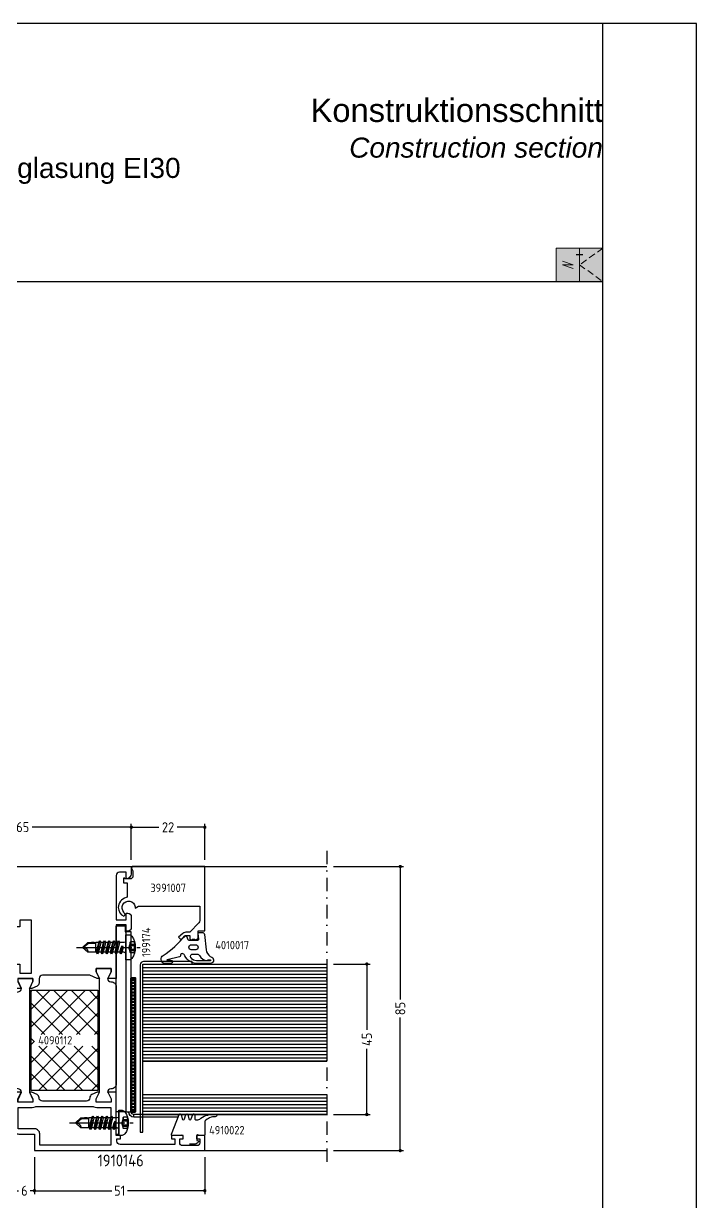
# Model space of a CAD drawing. Header units: millimetres. Extents: x 415 to 4125, y 1522 to 2116.
# Drawn here: x 2983.2 to 3184.6, y 1763.4 to 2115.9 of the extents above; entities that cross this region are included whole.
import ezdxf

# ---------------------------------------------------------------- set-up
doc = ezdxf.new("R2010")
doc.units = ezdxf.units.MM
for name, pattern in [('ACDINTGL', [3, 2, -1]), ('AM_ISO02W050', [7.5, 6, -1.5]), ('AM_ISO08W050', [18, 12, -1.5, 3, -1.5]), ('DASHDOT', [8, 4, -2, 0, -2])]:
    doc.linetypes.add(name, pattern=pattern)
for name, color, linetype in [('04TXT', 2, 'Continuous'), ('AM_1', 2, 'Continuous'), ('AM_3', 6, 'AM_ISO02W050'), ('AM_7', 4, 'AM_ISO08W050'), ('CENTER', 7, 'Continuous'), ('DUENN', 7, 'Continuous'), ('GLAS', 7, 'Continuous'), ('PROFILE', 7, 'Continuous'), ('TEXT', 7, 'Continuous'), ('THICKNESS2', 7, 'Continuous'), ('WBC-GER-ENG', 7, 'Continuous')]:
    doc.layers.add(name, color=color, linetype=linetype)
for name, color, linetype, lineweight in [('AM_0', 7, 'Continuous', 50), ('AM_5', 3, 'Continuous', 25), ('AM_C', 2, 'Continuous', 50), ('CHide4', 10, 'ACDINTGL', 13), ('Cont2', 2, 'Continuous', 25), ('Cont3', 70, 'Continuous', 18), ('Cont4', 10, 'Continuous', 13)]:
    doc.layers.add(name, color=color, linetype=linetype, lineweight=lineweight)
doc.layers.add('BOUND_EXT', color=30, linetype='Continuous', plot=False)
doc.layers.add('BOUND_INT', color=30, linetype='Continuous', plot=False)
doc.styles.add('HBS_DIMTEXTSTYLE', font='isocp.shx')
doc.styles.get("Standard").update_dxf_attribs({"font": 'ISOCP.SHX'})
doc.styles.add('SWISS', font='swiss.ttf')
doc.styles.add('SWISSB', font='swissb.ttf')
doc.dimstyles.new('HBS_Cata_1-1', dxfattribs={"dimtxt": 3, "dimasz": 1, "dimexe": 1, "dimexo": 2, "dimgap": 1, "dimtad": 0, "dimtoh": 1, "dimdec": 1, "dimdsep": 46, "dimtxsty": 'HBS_DIMTEXTSTYLE', "dimblk": 'DOT', "dimcen": 0, "dimclrd": 256, "dimclre": 256, "dimclrt": 2, "dimadec": 0, "dimazin": 2, "dimtp": 0.1, "dimtm": 0.1, "dimtfac": 0.7, "dimtdec": 1, "dimtmove": 0, "dimatfit": 3, "dimldrblk": 'NONE', "dimfxl": 1, "dimlwd": -1, "dimlwe": -1, "dimarcsym": 1})

# ---------------------------------------------------------------- blocks, each defined once
blk = doc.blocks.new('WI1910146_255_255')
at = {"linetype": 'Continuous'}
for points, format in [([(-60.200001, 39.999999), (-60.200001, 33.39921, 0.422452), (-59.171957, 32.399604, -0.301742), (-58.233547, 31.8138), (-57.5, 30.199997), (-57.5, 30.199997), (-57.5, 29.549999), (-59.5, 30.549999), (-60.5, 30.549999), (-60.5, 26.049999), (-59.5, 26.049999), (-57.5, 27.049999), (-57.5, 24.5), (-60.5, 24.5), (-60.5, 22.4), (-61.497578, 22.350848), (-61.7, 24.4), (-68.647152, 24.4), (-68.938461, 22.747906), (-69.523681, 22.722354), (-70, 24.5), (-70, 26), (-70.1, 26.373205), (-70.1, 31), (-75, 31), (-75, 82), (-70.5, 82), (-70.5, 79.5), (-71.5, 79.5), (-71.5, 80.5), (-72.7, 80.5, 0.414214), (-73.5, 79.7), (-73.5, 75.3, 0.414214), (-72.7, 74.5), (-71.5, 74.5), (-71.5, 75.5), (-70.5, 75.5), (-70.5, 72), (-71.5, 72), (-71.5, 73), (-73.2, 73), (-73.2, 56.7, 0.414214), (-72.2, 55.7), (-71.5, 55.7), (-71.5, 56.8), (-70.5, 56.8), (-70.5, 55.5), (-57.5, 55.5), (-57.5, 52.950001), (-59.5, 53.950001), (-60.5, 53.950001), (-60.5, 49.450001), (-59.5, 49.450001), (-57.5, 50.450001), (-57.5, 49.8), (-58.233547, 48.186197, -0.301742), (-59.171957, 47.600394, 0.422452), (-60.200001, 46.600787), (-60.200001, 39.999999)], "xyb"), ([(-22.5, 40.5), (-22.5, 33.4, -0.414214), (-23.5, 32.4), (-23.5, 32.4), (-24.856087, 32.4, 0.294108), (-25.766453, 31.813803), (-26.5, 30.2), (-26.5, 29.549999), (-24.5, 30.549999), (-23.5, 30.549999), (-23.5, 26.049999), (-24.5, 26.049999), (-26.5, 27.049999), (-26.5, 24.5), (-23.9, 24.5), (-23.9, 23.9), (-24.6, 23.2), (-24.6, 16.5), (-21.158694, 16.5), (-21, 17.4), (-21, 18.3), (-22.8, 18.3), (-22.8, 22), (-21, 22), (-21, 25.1), (-19.2, 25.1), (-19.2, 26.6), (-21.9, 26.6), (-21.9, 30.1), (-6, 30.1), (-6, 26.6), (-8, 26.6), (-8, 25.1), (-5.904762, 25.1), (-7.142857, 22), (-5.2, 22), (-5.2, 18.3), (-7, 18.3), (-7, 17.4), (-6.841306, 16.5), (-1.758694, 16.5), (-1.6, 17.4), (-1.6, 18.3), (-3.6, 18.3), (-3.6, 22), (-2.956922, 24.4), (5.5, 24.4), (5.5, 23.1), (6.5, 23.1), (6.5, 24.4), (8.2, 24.4), (8.2, 4), (6.5, 4), (6.5, 4.8), (5.5, 4.8), (5.5, 2.813553, 0.153102), (5.67903, 2.242582), (6.135444, 1.586328), (6.5, 1.7), (6.5, 2.5), (7.7, 2.5, -0.414214), (8.5, 1.7), (8.5, -2.7, -0.414214), (7.7, -3.5), (6.5, -3.5), (6.5, -2.7), (6.135444, -2.586328), (5.67903, -3.242582, 0.153102), (5.5, -3.813553), (5.5, -5), (7.5, -5, 0.414214), (10, -2.5), (10, 60), (8.104163, 60, 0.198912), (6.689949, 59.414214), (6.287868, 59.012132), (6.5, 58.5), (8.3, 58.5), (8.3, 56.5, -0.414214), (7.3, 55.5), (-5.9, 55.5), (-5.9, 58.5), (-4, 58.5), (-4, 59, 0.414214), (-5, 60), (-8.3, 60, 0.414214), (-9.3, 59), (-9.3, 58.5), (-7.4, 58.5), (-7.4, 55.5), (-23.5, 55.5), (-23.5, 52.950001), (-21.5, 53.950001), (-20.5, 53.950001), (-20.5, 49.450001), (-21.5, 49.450001), (-23.5, 50.450001), (-23.5, 49.8), (-22.5, 47.6), (-22.5, 40.5)], "xyb"), ([(-61.800001, 40), (-61.800001, 48.33091, 0.112281), (-61.898361, 48.763398, -0.112281), (-62.1, 49.65), (-62.1, 49.65), (-62.1, 53.9), (-73.4, 53.9), (-73.4, 32.6), (-70, 32.6, -0.414214), (-68.5, 31.1), (-68.5, 26.1), (-62.1, 26.1), (-62.1, 30.35, -0.112281), (-61.898361, 31.236601, 0.112281), (-61.800001, 31.66909), (-61.800001, 40)], "xyb"), ([(-20.9, 39.700305, 0, 0, 0), (-20.9, 47.600611, 0, 0, 0.407087), (-18.9, 49.650001, 0, 0, 0), (-18.9, 53.9, 0, 0, 0), (8.4, 53.9, 0, 0, 0), (8.4, 26.1, 0, 0, 0), (-4.3, 26.1, 0, 0, 0), (-4.3, 30.8, 0, 0, 0.414214), (-5.3, 31.8, 0, 0, 0), (-20.9, 31.8, 0, 0, 0), (-20.9, 31.8, 0, 0, 0), (-20.9, 39.700305, 0.1, 0.1, 0)], "xyseb")]:
    blk.add_lwpolyline(points, format=format, dxfattribs=at)
at = {"color": 7, "linetype": 'Continuous'}
for points, format in [([(-36.890581, 50.500001), (-23.5, 50.500001), (-23.5, 50.450217), (-21.5, 49.450001), (-20.5, 49.450001), (-20.5, 53.950001), (-21.5, 53.950001), (-23.5, 52.949785), (-23.5, 52.900001, -0.414214), (-24.5, 53.900001), (-24.5, 54.000001, 0.414214), (-26, 55.500001), (-55, 55.500001, 0.414214), (-56.5, 54.000001), (-56.5, 53.900001, -0.414214), (-57.5, 52.900001), (-57.5, 52.900001), (-57.5, 52.949785), (-59.5, 53.950001), (-60.5, 53.950001), (-60.5, 49.450001), (-59.5, 49.450001), (-57.5, 50.450217), (-57.5, 50.500001), (-36.890581, 50.500001)], "xyb"), ([(-48.3, 53.000001, 0, 0, 0), (-48.3, 51.200001, 0, 0, 0), (-55, 51.200001, 0, 0, 0), (-55, 54.800001, 0, 0, 0), (-55, 54.800001, 0, 0, 0), (-48.3, 54.800001, 0, 0, 0), (-48.3, 53.000001, 0.1, 0.1, 0)], "xyseb"), ([(-47.6, 53.000001, 0, 0, 0), (-47.6, 54.800001, 0, 0, 0), (-47.6, 54.800001, 0, 0, 0), (-40.85, 54.800001, 0, 0, 0), (-40.85, 53.000001, 0.1, 0.1, 0)], "xyseb"), ([(-40.85, 53.000001, 0, 0, 0), (-40.85, 51.200001, 0, 0, 0), (-47.6, 51.200001, 0, 0, 0), (-47.6, 53.000001, 0.1, 0.1, 0)], "xyseb"), ([(-40.15, 53.000001, 0, 0, 0), (-40.15, 54.800001, 0, 0, 0), (-40.15, 54.800001, 0, 0, 0), (-33.4, 54.800001, 0, 0, 0), (-33.4, 53.000001, 0.1, 0.1, 0)], "xyseb"), ([(-36.775, 51.200001, 0, 0, 0), (-40.15, 51.200001, 0, 0, 0), (-40.15, 53.000001, 0.1, 0.1, 0)], "xyseb"), ([(-33.4, 53.000001, 0, 0, 0), (-33.4, 51.200001, 0, 0, 0), (-36.775, 51.200001, 0.1, 0.1, 0)], "xyseb"), ([(-32.7, 53.000001, 0, 0, 0), (-32.7, 54.800001, 0, 0, 0), (-32.7, 54.800001, 0, 0, 0), (-26, 54.800001, 0, 0, 0), (-26, 51.200001, 0, 0, 0), (-32.7, 51.200001, 0, 0, 0), (-32.7, 53.000001, 0.1, 0.1, 0)], "xyseb"), ([(-38.693452, 29.499999), (-57.5, 29.499999), (-59.7, 30.499999), (-60.5, 30.499999), (-60.5, 26.099999), (-59.7, 26.099999), (-57.5, 27.099999), (-57.5, 27.099999), (-57.5, 27.099999), (-57.5, 27.099999, -0.414214), (-56.5, 26.099999), (-56.5, 26.012063, 0.253968), (-55.816959, 24.754057), (-52.5, 22.599999), (-52.5, 16.336889, 0.401683), (-51.064437, 14.838273), (-29.285916, 13.901845, 0.149146), (-28.15591, 14.194163, 0.187946), (-25.519256, 17.662575, 0.925943), (-26.45403, 18.009419, -0.278071), (-30.512115, 15.25577, -1.195217), (-31.8, 15.745995), (-31.8, 22.405177), (-28.183041, 24.754057, 0.253968), (-27.5, 26.012063), (-27.5, 26.099999, -0.414214), (-26.5, 27.099999), (-24.3, 26.099999), (-23.5, 26.099999), (-23.5, 30.499999), (-24.3, 30.499999), (-26.5, 29.499999), (-38.693452, 29.499999)], "xyb"), ([(-49, 26.299999, 0, 0, 0), (-49, 23.799999, 0, 0, 0), (-53.062583, 23.799999, 0, 0, 0), (-55, 25.058172, 0, 0, 0), (-55, 25.058172, 0, 0, 0), (-55, 28.799999, 0, 0, 0), (-49, 28.799999, 0, 0, 0), (-49, 26.299999, 0.1, 0.1, 0)], "xyseb"), ([(-48.3, 26.299999, 0, 0, 0), (-48.3, 28.799999, 0, 0, 0), (-48.3, 28.799999, 0, 0, 0), (-42.35, 28.799999, 0, 0, 0), (-42.35, 26.299999, 0.1, 0.1, 0)], "xyseb"), ([(-41.65, 26.299999, 0, 0, 0), (-41.65, 28.799999, 0, 0, 0), (-38.675, 28.799999, 0.1, 0.1, 0)], "xyseb"), ([(-38.675, 28.799999, 0, 0, 0), (-35.7, 28.799999, 0, 0, 0), (-35.7, 26.299999, 0.1, 0.1, 0)], "xyseb"), ([(-35, 26.299999, 0, 0, 0), (-35, 28.799999, 0, 0, 0), (-29, 28.799999, 0, 0, 0), (-29, 25.058172, 0, 0, 0), (-29, 25.058172, 0, 0, 0), (-30.937417, 23.799999, 0, 0, 0), (-35, 23.799999, 0, 0, 0), (-35, 26.299999, 0.1, 0.1, 0)], "xyseb"), ([(-45.325, 23.799999, 0, 0, 0), (-48.3, 23.799999, 0, 0, 0), (-48.3, 26.299999, 0.1, 0.1, 0)], "xyseb"), ([(-42.35, 26.299999, 0, 0, 0), (-42.35, 23.799999, 0, 0, 0), (-45.325, 23.799999, 0.1, 0.1, 0)], "xyseb"), ([(-35.7, 26.299999, 0, 0, 0), (-35.7, 23.799999, 0, 0, 0), (-41.65, 23.799999, 0, 0, 0), (-41.65, 23.799999, 0, 0, 0), (-41.65, 26.299999, 0.1, 0.1, 0)], "xyseb"), ([(-42.35, 19.132109, 0, 0, 0), (-42.35, 15.164219, 0, 0, 0), (-51.5, 15.557648, 0, 0, 0), (-51.5, 15.557648, 0, 0, 0), (-51.5, 23.099999, 0, 0, 0), (-45.137799, 23.099999, 0.1, 0.1, 0)], "xyseb"), ([(-45.137799, 23.099999, 0, 0, 0), (-42.35, 23.099999, 0, 0, 0), (-42.35, 19.132109, 0.1, 0.1, 0)], "xyseb"), ([(-41.65, 19.11706, 0, 0, 0), (-41.65, 23.099999, 0, 0, 0), (-32.5, 23.099999, 0, 0, 0), (-32.5, 14.740691, 0, 0, 0), (-32.5, 14.740691, 0, 0, 0), (-41.65, 15.13412, 0, 0, 0), (-41.65, 19.11706, 0.1, 0.1, 0)], "xyseb")]:
    blk.add_lwpolyline(points, format=format, dxfattribs=at)
blk = doc.blocks.new('WI4090112_253_253')
at = {"linetype": 'Continuous'}
for p, q in [((-15, -11.893398), (-13.106602, -10)), ((-15, -17.196699), (-7.803301, -10)), ((-15, -22.5), (-2.5, -10)), ((-1.75, -22.413691), (-14.163691, -10)), ((-1.75, -17.11039), (-8.86039, -10)), ((-1.75, -11.807089), (-3.557089, -10)), ((15, -23.253788), (1.746212, -10)), ((1.75, -11.053301), (2.803301, -10)), ((1.75, -16.356602), (8.106602, -10)), ((1.75, -21.659903), (13.409903, -10)), ((15, -17.950487), (7.049513, -10)), ((15, -12.647186), (12.352814, -10)), ((1.75, -26.963203), (15, -13.713203)), ((-1.75, -27.716991), (-15, -14.466991)), ((-15, -27.803301), (-1.75, -14.553301)), ((15, -28.557089), (1.75, -15.307089)), ((-4.770292, -30), (-15, -19.770292)), ((-11.893398, -30), (-1.75, -19.856602)), ((11.13961, -30), (1.75, -20.61039)), ((4.016504, -30), (15, -19.016504)), ((9.319805, -30), (15, -24.319805)), ((-10.073593, -30), (-15, -25.073593)), ((-6.590097, -30), (-1.75, -25.159903)), ((5.836309, -30), (1.75, -25.913691)), ((-1.286797, -30), (-0.286797, -29)), ((0.533009, -30), (-0.466991, -29)), ((14.623106, -30), (15, -29.623106))]:
    blk.add_line(p, q, dxfattribs=at)
blk.add_lwpolyline([(15, -10), (-15, -10), (-15, -30), (15, -30), (15, -10)], close=True, dxfattribs=at)
blk = doc.blocks.new('WI4910022_253_253')
at = {"linetype": 'Continuous'}
for points, format in [([(0, -7.384542), (0, -9.699781, 0.537715), (0.418, -9.975781), (6.318, -7.675781, 0.71283), (6.278, -7.109781), (4.977, -6.761781, -0.767327), (4.977, -6.037781), (6.278, -5.689781, 0.767327), (6.278, -5.109781), (4.961, -4.756781, -0.767327), (4.961, -4.075781), (6.278, -3.589781, 0.876976), (6.2, -2.999781), (5, -2.999781, -0.414214), (4.7, -2.699781), (4.7, -2.479781, -0.288751), (5.2, -1.180781, 0.150709), (6.444974, 3.166565, 1.016945), (5.644974, 3.153565, -0.221064), (4.326972, 0.049094, -0.039181), (3.703, 0.000219), (0.3, 0.000219, 0.414214), (0, -0.299781), (0, -1.615021), (0.187939, -2.131377, -0.520567), (0, -2.399781), (-1.33218, -2.399781, -0.36397), (-1.529142, -2.234511), (-1.576655, -1.965052, 0.594937), (-1.910016, -1.853511), (-2.122998, -2.052119, 0.208), (-2.6, -3.14915), (-2.6, -4.591673)], "xyb"), ([(-1.601403, -4.553482, 0, 0, 0.215574), (-1.909647, -3.76437, 0, 0, -0.717695), (-1.663439, -3.252018, 0, 0, 0), (-0.226878, -3.428405, 0, 0, -0.378866), (0.3, -4.023933, 0, 0, 0), (0.3, -4.97563, 0, 0, 0), (0.3, -4.97563, 0, 0, -0.378866), (-0.226878, -5.571158, 0, 0, 0), (-1.663439, -5.747545, 0, 0, -0.717695), (-1.909647, -5.235193, 0, 0, 0.188379), (-1.601403, -4.553482, 0.1, 0.1, 0)], "xyseb"), ([(2.565643, -4.199781, 0, 0, 0), (2.300038, -4.199781, 0, 0, -0.414214), (1.700038, -3.599781, 0, 0, 0), (1.700038, -2.399781, 0, 0, -0.414214), (2.300038, -1.799781, 0, 0, 0), (2.800038, -1.799781, 0, 0, -0.414214), (3.400038, -2.399781, 0, 0, 0), (3.400038, -3.599781, 0, 0, -0.414214), (2.800038, -4.199781, 0, 0, 0), (2.565643, -4.199781, 0.1, 0.1, 0)], "xyseb"), ([(-2.6, -4.591673, 0, 0, 0), (-2.6, -5.850413, 0, 0, 0.208), (-2.122998, -6.947444, 0, 0, 0), (-1.910016, -7.146052, 0, 0, 0.594937), (-1.576655, -7.034511, 0, 0, 0), (-1.529142, -6.765052, 0, 0, -0.36397), (-1.33218, -6.599781, 0, 0, 0), (0, -6.599781, 0, 0, -0.520567), (0.187939, -6.868186, 0, 0, 0), (0.108146, -7.087413, 0.1, 0.1, 0)], "xyseb"), ([(1.300038, -6.990217, 0, 0, 0), (1.300038, -6.299781, 0, 0, -0.414214), (1.800038, -5.799781, 0, 0, 0), (2.416841, -5.799781, 0.1, 0.1, 0)], "xyseb"), ([(2.416841, -5.799781, 0, 0, 0), (2.900038, -5.799781, 0, 0, -0.414214), (3.400038, -6.299781, 0, 0, 0), (3.400038, -6.734514, 0, 0, -0.30908), (2.763268, -7.666214, 0, 0, 0), (1.981653, -7.970932, 0, 0, -0.527791), (1.300038, -7.505083, 0, 0, 0), (1.300038, -6.990217, 0.1, 0.1, 0)], "xyseb")]:
    blk.add_lwpolyline(points, format=format, dxfattribs=at)
blk.add_lwpolyline([(0.108146, -7.087413), (0, -7.384543)], dxfattribs=at)
blk = doc.blocks.new('WI3991007_255_255')
at = {"linetype": 'Continuous'}
for points, format in [([(-11.9, 10.807476), (-11.9, 20.5), (-16.175787, 20.5, 0.201465), (-16.892938, 20.207062), (-19.6, 17.5), (-19.6, 16.714413, -0.176327), (-20.067911, 15.428837), (-21.116978, 14.178607), (-21.883023, 14.821394), (-20.6, 16.350441), (-20.6, 17.5), (-21.700001, 17.5), (-21.933519, 17.988333, 0.339409), (-21.903971, 19.20537), (-21.5, 20), (-19.2, 20), (-19.2, 22), (0, 22), (0, 0.3), (0, 0.3), (-0.45, 0.040192), (-1.24641, 0.5), (-3.2, 0.5), (-3.7, 0), (-3.7, -1.9), (-3.5, -1.9), (-3.5, -2.3), (-4.9, -2.3), (-4.9, -1.2), (-9.201613, -1.2), (-9.298438, -1.575, -0.341999), (-12.300001, -3.9, -0.274409), (-14.868874, -2.233067), (-14.473215, -1.828108), (-13.640019, -2.216633, 1.373176), (-12.04, 1.132589), (-12.483612, 1.19227), (-11.9, 2.203115), (-11.9, 10.807476)], "xyb"), ([(-10.9, 10.807476, 0, 0, 0), (-10.9, 1.965863, 0, 0, -0.213458), (-9.305004, 0, 0, 0, 0), (-5.397056, 0, 0, 0, 0), (-3.989949, 1.407107, 0, 0, -0.198912), (-3.282843, 1.7, 0, 0, 0), (-1.2, 1.7, 0, 0, 0), (-1.2, 20.8, 0, 0, 0), (-10.9, 20.8, 0, 0, 0), (-10.9, 10.807476, 0.1, 0.1, 0)], "xyseb")]:
    blk.add_lwpolyline(points, format=format, dxfattribs=at)
blk = doc.blocks.new('WI4010017_252_252')
at = {"linetype": 'Continuous'}
for points in [[(-3.47175, 2.422849, -0.240056), (-5.376381, 3.657427), (-5.644, 4.12, 0.767327), (-7.51, 3.62), (-7.51, -0.349, 0.286745), (-5.263, -3.944), (-4.861, -4.14, -0.149451), (-4.733, -4.259), (-4.577, -4.53, -0.57735), (-5.01, -5.28), (-5.132603, -5.28), (-5.173206, -5.305874, 0.158399), (-5.556307, -5.595998), (-6.371855, -9.276574, -0.113567), (-6.429677, -9.398061, -0.190093), (-6.510385, -9.193232), (-6.51, -8.11996, 1), (-7.51, -8.119601), (-7.51074, -10.181154, 0.009709), (-7.51, -10.219981, 0.587918), (-5.076012, -10.468668, -0.091591), (0.808851, -3.934984, 0.553622), (0.702606, -3.437713), (-0.302606, -3.071846, -0.315299), (-0.5, -2.789938), (-0.5, -0.1, -0.449698), (-0.164202, 0.197856), (1.464202, 0.002144, 0.449698), (1.8, 0.3), (1.8, 1.1565, 0.354573), (1.165065, 1.939286), (-3.47175, 2.422849)], [(-4.715, -0.285, 0.292811), (-5.171, 0.444, -0.290987), (-6.61, 2.708), (-6.61, 2.92), (-6.51, 2.92, 0.414214), (-6.41, 3.02), (-6.41, 3.62, 0.414214), (-6.51, 3.72), (-6.61, 3.72, 0.414214), (-6.71, 3.62), (-6.71, -0.483, 0.244698), (-5.857, -2.121), (-5.812, -2.153, 0.673804), (-4.723, -1.448), (-4.715, -0.285)], [(-1.91, -0.73, 1), (-3.41, -0.73), (-3.41, -2.03, 1), (-1.91, -2.03), (-1.91, -0.73)]]:
    blk.add_lwpolyline(points, format="xyb", close=True, dxfattribs=at)
blk = doc.blocks.new('WS4070448')
for p, q in [((45.28, 178.42), (45.28, 176.06)), ((45.28, 178.42), (48.18, 178.42)), ((48.18, 176.06), (48.18, 178.42)), ((45.28, 176.06), (46.73, 174.42)), ((46.73, 174.42), (48.18, 176.06))]:
    blk.add_line(p, q)
blk.add_lwpolyline([(50.05, 189.18, 0.314856), (43.41, 189.18, 0.244912), (42.98, 188.36), (42.98, 187.42), (50.48, 187.42), (50.48, 188.36, 0.244912), (50.05, 189.18, 0.138291)], format="xyb")
for points in [[(45.28, 186.92), (45.28, 186.21)], [(48.18, 186.92), (48.18, 185.5)], [(44.78, 185.92), (47.23, 186.35)], [(44.78, 184.52), (48.68, 185.21)], [(44.78, 183.12), (48.68, 183.81)], [(45.28, 185.63), (45.28, 185.21)], [(45.28, 185.63), (45.28, 184.81)], [(45.28, 185.63), (45.28, 184.81)], [(45.28, 184.23), (45.28, 183.41)], [(48.18, 184.92), (48.18, 184.1)], [(48.18, 183.52), (48.18, 182.7)], [(44.78, 181.72), (48.68, 182.41)], [(44.78, 180.32), (48.68, 181.01)], [(45.28, 182.83), (45.28, 182.01)], [(45.28, 181.43), (45.28, 180.61)], [(45.28, 180.03), (45.28, 179.21)], [(48.18, 182.12), (48.18, 181.3)], [(48.18, 180.72), (48.18, 179.9)], [(44.78, 178.92), (48.68, 179.61)], [(45.28, 178.63), (45.28, 178.42)], [(45.28, 177.23), (45.28, 176.41)], [(47.93, 178.42), (47.93, 176.17), (46.76, 174.78)], [(48.18, 179.32), (48.18, 178.42)], [(48.18, 177.92), (48.18, 177.1)]]:
    blk.add_lwpolyline(points)
for points in [[(44.78, 185.92), (45.28, 185.63), (46.73, 185.98), (47.23, 186.35), (46.73, 186.55), (45.28, 186.21)], [(44.78, 184.52), (45.28, 184.23), (48.18, 184.92), (48.68, 185.21), (48.18, 185.5), (45.28, 184.81)], [(44.78, 183.12), (45.28, 182.83), (48.18, 183.52), (48.68, 183.81), (48.18, 184.1), (45.28, 183.41)], [(44.78, 181.72), (45.28, 181.43), (48.18, 182.12), (48.68, 182.41), (48.18, 182.7), (45.28, 182.01)], [(44.78, 180.32), (45.28, 180.03), (48.18, 180.72), (48.68, 181.01), (48.18, 181.3), (45.28, 180.61)], [(44.78, 178.92), (45.28, 178.63), (48.18, 179.32), (48.68, 179.61), (48.18, 179.9), (45.28, 179.21)]]:
    blk.add_lwpolyline(points, close=True)
for centre, radius, start, end in [((44.78, 186.92), 0.5, 0, 90), ((48.68, 186.92), 0.5, 90, 180), ((45.27, 174.59), 1.47, 353.4244, 89.6688)]:
    blk.add_arc(centre, radius, start, end)
at = {"layer": 'AM_3'}
for p, q in [((45.76, 188.75), (45.76, 190.14)), ((46.17, 188.75), (46.17, 190.03)), ((47.29, 188.75), (47.29, 190.03)), ((47.7, 188.75), (47.7, 190.14))]:
    blk.add_line(p, q, dxfattribs=at)
for points in [[(45.08, 189.98), (45.08, 188.75)], [(45.08, 188.75), (46.73, 188.31)], [(48.38, 188.75), (46.73, 188.31)], [(48.38, 189.98), (48.38, 188.75)]]:
    blk.add_lwpolyline(points, dxfattribs=at)
for centre, radius, start, end in [((45.14, 191.26), 1.28, 267.2848, 298.8872), ((45.42, 189.91), 1.21, 253.6643, 286.3357), ((46.73, 192.91), 2.94, 250.6988, 289.3012), ((46.73, 198.84), 10.13, 264.4948, 275.5052), ((48.32, 191.26), 1.28, 241.1128, 272.7152), ((48.04, 189.91), 1.21, 253.6643, 286.3357)]:
    blk.add_arc(centre, radius, start, end, dxfattribs=at)
at = {"layer": 'AM_7'}
blk.add_line((46.71, 172.66), (46.73, 191.72), dxfattribs=at)
blk = doc.blocks.new('4080257_custom_wos')
blk.add_lwpolyline([(0.8, 0.2, -0.414214), (-0.2, -0.8), (-50.3, -0.8), (-50.3, 0), (-0.2, 0, 0.414214), (0, 0.2), (0, 14.7), (0.8, 14.7), (0.8, 0.2)], format="xyb", close=True)
blk = doc.blocks.new('_Dot')
at = {"color": 0, "linetype": 'ByBlock', "lineweight": -2}
blk.add_line((-0.5, 0), (-1, 0), dxfattribs=at)
at = {"color": 0, "linetype": 'ByBlock', "const_width": 0.5}
blk.add_lwpolyline([(-0.25, 0, 1), (0.25, 0, 1)], format="xyb", close=True, dxfattribs=at)
blk = doc.blocks.new('*D350')
at = {"layer": 'AM_5', "transparency": 16777216}
for p, q in [((3075.95, 1834.41), (3086.95, 1834.41)), ((3085.95, 1833.41), (3085.95, 1814.77)), ((3085.95, 1790.41), (3085.95, 1809.05)), ((3075.95, 1789.41), (3086.95, 1789.41))]:
    blk.add_line(p, q, dxfattribs=at)
at = {"layer": 'Defpoints', "color": 0, "transparency": 16777216}
for p in [(3073.95, 1834.41), (3073.95, 1789.41), (3085.95, 1789.41)]:
    blk.add_point(p, dxfattribs=at)
at = {"layer": 'AM_5', "transparency": 16777216}
for p, rotation in [((3085.95, 1834.41), 90), ((3085.95, 1789.41), 270)]:
    blk.add_blockref('_Dot', p, dxfattribs=dict(at, rotation=rotation))
at = {"layer": 'AM_5', "color": 2, "transparency": 16777216, "insert": (3085.95, 1811.91), "char_height": 3, "attachment_point": 5, "rotation": 90, "style": 'HBS_DIMTEXTSTYLE'}
blk.add_mtext('45', dxfattribs=at)
blk = doc.blocks.new('_None')
blk = doc.blocks.new('*D351')
at = {"layer": 'AM_5', "transparency": 16777216}
for p, q in [((3075.95, 1863.61), (3096.95, 1863.61)), ((3095.95, 1862.61), (3095.95, 1823.82)), ((3095.95, 1779.61), (3095.95, 1818.4)), ((3075.95, 1778.61), (3096.95, 1778.61))]:
    blk.add_line(p, q, dxfattribs=at)
at = {"layer": 'Defpoints', "color": 0, "transparency": 16777216}
for p in [(3073.95, 1863.61), (3073.95, 1778.61), (3095.95, 1778.61)]:
    blk.add_point(p, dxfattribs=at)
at = {"layer": 'AM_5', "transparency": 16777216}
for p, rotation in [((3095.95, 1863.61), 90), ((3095.95, 1778.61), 270)]:
    blk.add_blockref('_Dot', p, dxfattribs=dict(at, rotation=rotation))
at = {"layer": 'AM_5', "color": 2, "transparency": 16777216, "insert": (3095.95, 1821.11), "char_height": 3, "attachment_point": 5, "rotation": 90, "style": 'HBS_DIMTEXTSTYLE'}
blk.add_mtext('85', dxfattribs=at)
blk = doc.blocks.new('4080403_custom_wos')
for p, q in [((-55.7, 14), (-56.5, 14)), ((-56.5, 14), (-56.5, 0.8)), ((-55.7, 14), (-55.7, 0.8)), ((-56.5, 0.8), (-55.7, 0.8)), ((-54.9, 0), (-1, 0)), ((-54.9, -1.6), (-54.9, 0)), ((-1, 0), (-1, -1.6)), ((-1, -1.6), (-54.9, -1.6)), ((-54.9, -1.6), (-54.9, -4.5)), ((-1, -1.8), (-1, -1.6)), ((0.7, -1.8), (-1, -1.8)), ((0.7, -1.8), (0.7, -4.5)), ((-61.7, -3.7), (-61.7, -4.5)), ((-59.7, -3.7), (-61.7, -3.7)), ((-61.7, -4.5), (-59.7, -4.5)), ((-59.7, -4.5), (-59.7, -3.7)), ((-54.9, -3.7), (-59.7, -3.7)), ((-59.7, -4.5), (-54.9, -4.5)), ((-54.9, -4.5), (0.7, -4.5))]:
    blk.add_line(p, q)
for radius in [1.6, 0.8]:
    blk.add_arc((-54.9, 0.8), radius, 180, 270)
blk = doc.blocks.new('*D357')
at = {"layer": 'AM_5', "transparency": 16777216}
for p, q in [((2980.45, 1776.61), (2980.45, 1765.61)), ((2986.45, 1776.61), (2986.45, 1765.61)), ((2981.45, 1766.61), (2981.68, 1766.61)), ((2985.45, 1766.61), (2985.21, 1766.61))]:
    blk.add_line(p, q, dxfattribs=at)
at = {"layer": 'Defpoints', "color": 0, "transparency": 16777216}
for p in [(2980.45, 1778.61), (2986.45, 1778.61), (2986.45, 1766.61)]:
    blk.add_point(p, dxfattribs=at)
at = {"layer": 'AM_5', "transparency": 16777216, "rotation": 180}
blk.add_blockref('_Dot', (2980.45, 1766.61), dxfattribs=at)
at = {"layer": 'AM_5', "transparency": 16777216}
blk.add_blockref('_Dot', (2986.45, 1766.61), dxfattribs=at)
at = {"layer": 'AM_5', "color": 2, "transparency": 16777216, "insert": (2983.45, 1766.61), "char_height": 3, "attachment_point": 5, "style": 'HBS_DIMTEXTSTYLE'}
blk.add_mtext('6', dxfattribs=at)
blk = doc.blocks.new('*D358')
at = {"layer": 'AM_5', "transparency": 16777216}
for p, q in [((2986.45, 1776.61), (2986.45, 1765.61)), ((3037.45, 1776.61), (3037.45, 1765.61)), ((2987.45, 1766.61), (3009.6, 1766.61)), ((3036.45, 1766.61), (3014.3, 1766.61))]:
    blk.add_line(p, q, dxfattribs=at)
at = {"layer": 'Defpoints', "color": 0, "transparency": 16777216}
for p in [(2986.45, 1778.61), (3037.45, 1778.61), (3037.45, 1766.61)]:
    blk.add_point(p, dxfattribs=at)
at = {"layer": 'AM_5', "transparency": 16777216, "rotation": 180}
blk.add_blockref('_Dot', (2986.45, 1766.61), dxfattribs=at)
at = {"layer": 'AM_5', "transparency": 16777216}
blk.add_blockref('_Dot', (3037.45, 1766.61), dxfattribs=at)
at = {"layer": 'AM_5', "color": 2, "transparency": 16777216, "insert": (3011.95, 1766.61), "char_height": 3, "attachment_point": 5, "style": 'HBS_DIMTEXTSTYLE'}
blk.add_mtext('51', dxfattribs=at)
blk = doc.blocks.new('*D359')
at = {"layer": 'AM_5', "transparency": 16777216}
for p, q in [((3015.45, 1865.61), (3015.45, 1876.36)), ((3016.45, 1875.36), (3023.67, 1875.36)), ((3036.45, 1875.36), (3029.22, 1875.36)), ((3037.45, 1865.61), (3037.45, 1876.36))]:
    blk.add_line(p, q, dxfattribs=at)
at = {"layer": 'Defpoints', "color": 0, "transparency": 16777216}
for p in [(3015.45, 1875.36), (3015.45, 1863.61), (3037.45, 1863.61)]:
    blk.add_point(p, dxfattribs=at)
at = {"layer": 'AM_5', "transparency": 16777216, "rotation": 180}
blk.add_blockref('_Dot', (3015.45, 1875.36), dxfattribs=at)
at = {"layer": 'AM_5', "transparency": 16777216}
blk.add_blockref('_Dot', (3037.45, 1875.36), dxfattribs=at)
at = {"layer": 'AM_5', "color": 2, "transparency": 16777216, "insert": (3026.45, 1875.36), "char_height": 3, "attachment_point": 5, "style": 'HBS_DIMTEXTSTYLE'}
blk.add_mtext('22', dxfattribs=at)
blk = doc.blocks.new('*D360')
at = {"layer": 'AM_5', "transparency": 16777216}
for p, q in [((2950.45, 1863.11), (2950.45, 1876.41)), ((2951.45, 1875.41), (2980.14, 1875.41)), ((3014.45, 1875.41), (2985.75, 1875.41)), ((3015.45, 1865.61), (3015.45, 1876.41))]:
    blk.add_line(p, q, dxfattribs=at)
at = {"layer": 'Defpoints', "color": 0, "transparency": 16777216}
for p in [(2950.45, 1875.41), (2950.45, 1861.11), (3015.45, 1863.61)]:
    blk.add_point(p, dxfattribs=at)
at = {"layer": 'AM_5', "transparency": 16777216, "rotation": 180}
blk.add_blockref('_Dot', (2950.45, 1875.41), dxfattribs=at)
at = {"layer": 'AM_5', "transparency": 16777216}
blk.add_blockref('_Dot', (3015.45, 1875.41), dxfattribs=at)
at = {"layer": 'AM_5', "color": 2, "transparency": 16777216, "insert": (2982.95, 1875.41), "char_height": 3, "attachment_point": 5, "style": 'HBS_DIMTEXTSTYLE'}
blk.add_mtext('65', dxfattribs=at)
blk = doc.blocks.new('$$_EX')
at = {"layer": 'BOUND_EXT'}
for p, q in [((210, 297), (0, 297)), ((210, 0), (210, 297))]:
    blk.add_line(p, q, dxfattribs=at)
blk = doc.blocks.new('Opening24s')
at = {"layer": 'AM_0', "ltscale": 0.1}
h = blk.add_hatch(color=256, dxfattribs=at)
h.set_gradient(color1=(173, 173, 173), rotation=135, tint=1, name='CURVED')
h.paths.add_polyline_path([(182, 258.4), (189, 258.4), (189, 268.4), (182, 268.4)])
h = blk.add_hatch(color=256, dxfattribs=at)
h.set_gradient(color1=(173, 173, 173), rotation=135, tint=1, name='CURVED')
h.paths.add_polyline_path([(189, 258.4), (196, 258.4), (196, 268.4), (189, 268.4)])
at = {"layer": 'CHide4'}
for p, q in [((182, 268.4), (189, 263.4)), ((189, 263.4), (182, 258.4))]:
    blk.add_line(p, q, dxfattribs=at)
at = {"layer": 'Cont3'}
for points in [[(182, 258.4), (189, 258.4), (189, 268.4), (182, 268.4)], [(189, 258.4), (196, 258.4), (196, 268.4), (189, 268.4)]]:
    blk.add_lwpolyline(points, close=True, dxfattribs=at)
at = {"layer": 'Cont4'}
blk.add_lwpolyline([(190.9, 262.3), (194.1, 263.4), (190.9, 263.4), (194.1, 264.5)], dxfattribs=at)
blk = doc.blocks.new('Linie Konstruktionsschnitt')
at = {"layer": 'Cont2'}
blk.add_line((0, -1), (0, 1), dxfattribs=at)
blk = doc.blocks.new('A-199174_compressed_wos')
at = {"layer": 'AM_C'}
h = blk.add_hatch(dxfattribs=at)
h.set_pattern_fill('LINE', color=256, scale=0.3, angle=90)
h.paths.add_polyline_path([(0, 1.2), (0, 0), (40, 0), (40, 1.2)])
blk.add_lwpolyline([(0, 1.2), (0, 0), (40, 0), (40, 1.2)], close=True, dxfattribs=at)

msp = doc.modelspace()

# ---------------------------------------------------------------- linework, layer by layer
at = {"layer": 'BOUND_EXT'}
msp.add_line((3156.612, 1521.86), (3156.612, 2115.86), dxfattribs=at)
at = {"layer": 'BOUND_INT'}
msp.add_line((2792.612, 2038.66), (3156.612, 2038.66), dxfattribs=at)
at = {"layer": 'CENTER', "linetype": 'DASHDOT'}
msp.add_line((3073.946, 1868.306), (3073.946, 1773.41), dxfattribs=at)
at = {"layer": 'GLAS'}
for p, q in [((3018.946, 1834.41), (3073.946, 1834.41)), ((3018.946, 1833.41), (3073.946, 1833.41)), ((3018.946, 1832.41), (3073.946, 1832.41)), ((3018.946, 1831.41), (3073.946, 1831.41)), ((3018.946, 1830.41), (3073.946, 1830.41)), ((3018.946, 1829.41), (3073.946, 1829.41)), ((3018.946, 1828.41), (3073.946, 1828.41)), ((3018.946, 1827.41), (3073.946, 1827.41)), ((3018.946, 1826.41), (3073.946, 1826.41)), ((3018.946, 1825.41), (3073.946, 1825.41)), ((3018.946, 1824.41), (3073.946, 1824.41)), ((3018.946, 1823.41), (3073.946, 1823.41)), ((3018.946, 1822.41), (3073.946, 1822.41)), ((3018.946, 1821.41), (3073.946, 1821.41)), ((3018.946, 1820.41), (3073.946, 1820.41)), ((3018.946, 1819.41), (3073.946, 1819.41)), ((3018.946, 1818.41), (3073.946, 1818.41)), ((3018.946, 1817.41), (3073.946, 1817.41)), ((3018.946, 1816.41), (3073.946, 1816.41)), ((3018.946, 1815.41), (3073.946, 1815.41)), ((3018.946, 1814.41), (3073.946, 1814.41)), ((3018.946, 1813.41), (3073.946, 1813.41)), ((3018.946, 1812.41), (3073.946, 1812.41)), ((3018.946, 1811.41), (3073.946, 1811.41)), ((3018.946, 1810.41), (3073.946, 1810.41)), ((3018.946, 1809.41), (3073.946, 1809.41)), ((3018.946, 1808.41), (3073.946, 1808.41)), ((3018.946, 1807.41), (3073.946, 1807.41)), ((3018.946, 1806.41), (3073.946, 1806.41)), ((3018.946, 1805.41), (3073.946, 1805.41)), ((3018.946, 1795.41), (3073.946, 1795.41)), ((3018.946, 1794.41), (3073.946, 1794.41)), ((3018.946, 1793.41), (3073.946, 1793.41)), ((3018.946, 1792.41), (3073.946, 1792.41)), ((3018.946, 1791.41), (3073.946, 1791.41)), ((3018.946, 1790.41), (3073.946, 1790.41)), ((3018.946, 1789.41), (3073.946, 1789.41))]:
    msp.add_line(p, q, dxfattribs=at)
for points in [[(3018.946, 1834.41), (3073.946, 1834.41), (3073.946, 1805.41), (3018.946, 1805.41)], [(3018.946, 1795.41), (3073.946, 1795.41), (3073.946, 1789.41), (3018.946, 1789.41)]]:
    msp.add_lwpolyline(points, close=True, dxfattribs=at)
at = {"layer": 'THICKNESS2'}
for p, q in [((3012.946, 1863.61), (3073.946, 1863.61)), ((3012.946, 1778.61), (3073.946, 1778.61))]:
    msp.add_line(p, q, dxfattribs=at)

# ---------------------------------------------------------------- block references
at = {"xscale": -1}
msp.add_blockref('Opening24s', (3338.613, 1780.26), dxfattribs=at)
at = {"xscale": -1, "rotation": 270}
for p in [(2826.425, 1792.698), (2824.325, 1740.183)]:
    msp.add_blockref('WS4070448', p, dxfattribs=at)
at = {"layer": 'AM_0', "xscale": -1, "rotation": 90}
msp.add_blockref('Linie Konstruktionsschnitt', (3149.611, 2046.659), dxfattribs=at)
at = {"layer": 'AM_1', "xscale": -1, "rotation": 270}
for name, p in [('4080403_custom_wos', (3015.446, 1845.11)), ('4080257_custom_wos', (3018.946, 1834.41))]:
    msp.add_blockref(name, p, dxfattribs=at)
at = {"layer": 'AM_1', "rotation": 90}
msp.add_blockref('A-199174_compressed_wos', (3016.646, 1790.21), dxfattribs=at)
at = {"layer": 'DUENN', "linetype": 'Continuous', "extrusion": (0, 0, -1), "rotation": 90}
for name, p in [('WI4010017_252_252', (-3035.446, 1842.11)), ('WI4910022_253_253', (-3037.446, 1783.11))]:
    msp.add_blockref(name, p, dxfattribs=at)
at = {"layer": 'PROFILE', "linetype": 'Continuous', "extrusion": (0, 0, -1), "rotation": 90}
for name, p in [('WI1910146_255_255', (-2955.446, 1853.61)), ('WI3991007_255_255', (-3015.446, 1863.61)), ('WI4090112_253_253', (-3015.446, 1811.61))]:
    msp.add_blockref(name, p, dxfattribs=at)

# ---------------------------------------------------------------- texts
at = {"insert": (3018.632, 1836.545), "char_height": 2.5, "attachment_point": 1, "rotation": 90}
msp.add_mtext_dynamic_manual_height_columns('199174', width=18.72764, gutter_width=12.5, heights=[0], dxfattribs=at)
at = {"layer": 'TEXT', "linetype": 'Continuous'}
for s, p in [('3991007', (3021.153, 1855.99)), ('4010017', (3040.589, 1838.86)), ('4090112', (2987.589, 1810.36)), ('4910022', (3038.742, 1783.461))]:
    msp.add_text(s, height=2.5, dxfattribs=at).set_placement(p)
at = {"layer": 'WBC-GER-ENG', "char_height": 6}
for s, insert, width, attachment_point, style in [('{\\fSwis721 BT|b0|i0|c0|p34;\\H1.1667x;\\C40;Konstruktionsschnitt\\P\\fSwis721 BT|b0|i1|c0|p34;\\H0.85712x;Construction section}', (3156.612, 2075.66), 213.66265, 9, 'SWISSB'), ('{\\C40;Festverglasung EI60 mit öffenbare Brandschutzverglasung EI30}', (2792.612, 2075.66), 253.56594, 1, 'SWISS')]:
    msp.add_mtext(s, dxfattribs=dict(at, insert=insert, width=width, attachment_point=attachment_point, style=style))

# ---------------------------------------------------------------- dimensions: what is measured, and where the dimension line sits
at = {"layer": 'AM_5'}
for base, p1, p2, override, picture, middle in [((2950.446, 1875.41), (3015.446, 1863.61), (2950.446, 1861.11), {"dimtol": 0, "dimlim": 0, "dimtp": 0.1, "dimtm": 0.1, "dimtfac": 0.71, "dimtdec": 1, "dimtolj": 0, "dimtzin": 8}, '*D360', (2982.946, 1875.41)), ((3015.446, 1875.36), (3037.446, 1863.61), (3015.446, 1863.61), {"dimtfac": 0.71}, '*D359', (3026.446, 1875.36)), ((3037.446, 1766.61), (2986.446, 1778.61), (3037.446, 1778.61), {"dimtol": 0, "dimlim": 0, "dimtp": 0.1, "dimtm": 0.1, "dimtfac": 0.71, "dimtdec": 1, "dimtolj": 0, "dimtzin": 8}, '*D358', (3011.946, 1766.61))]:
    dim = msp.add_linear_dim(base=base, p1=p1, p2=p2, dimstyle='HBS_Cata_1-1', override=override, dxfattribs=at)
    dim.commit()
    dim.dimension.update_dxf_attribs({"geometry": picture, "text_midpoint": middle})
for base, p1, p2, picture, middle in [((3095.946, 1778.61), (3073.946, 1863.61), (3073.946, 1778.61), '*D351', (3095.946, 1821.11)), ((3085.946, 1789.41), (3073.946, 1834.41), (3073.946, 1789.41), '*D350', (3085.946, 1811.91))]:
    dim = msp.add_linear_dim(base=base, p1=p1, p2=p2, angle=90, dimstyle='HBS_Cata_1-1', override={"dimtol": 0, "dimlim": 0, "dimtp": 0.1, "dimtm": 0.1, "dimtfac": 0.71, "dimtdec": 1, "dimtolj": 0, "dimtzin": 8}, dxfattribs=at)
    dim.commit()
    dim.dimension.update_dxf_attribs({"geometry": picture, "text_midpoint": middle})
dim = msp.add_linear_dim(base=(2986.446, 1766.61), p1=(2980.446, 1778.61), p2=(2986.446, 1778.61), dimstyle='HBS_Cata_1-1', override={"dimtfac": 0.71}, dxfattribs=at)
dim.commit()
dim.dimension.update_dxf_attribs({"geometry": '*D357', "text_midpoint": (2983.446, 1766.61), "dimtype": 160})

# ---------------------------------------------------------------- next in the draw order: texts
at = {"layer": '04TXT', "insert": (3005.345, 1777.399), "char_height": 3.5, "attachment_point": 1, "bg_fill": 3, "box_fill_scale": 1.2, "bg_fill_color": 256, "bg_fill_transparency": 0}
msp.add_mtext_dynamic_manual_height_columns('{\\C7;1910146}', width=13.99938, gutter_width=12.5, heights=[3.402], dxfattribs=at)

# ---------------------------------------------------------------- next in the draw order: block references
at = {"layer": 'Cont3', "xscale": 2, "yscale": 2, "zscale": 2}
msp.add_blockref('$$_EX', (2764.612, 1521.86), dxfattribs=at)

doc.saveas('drawing.dxf')
